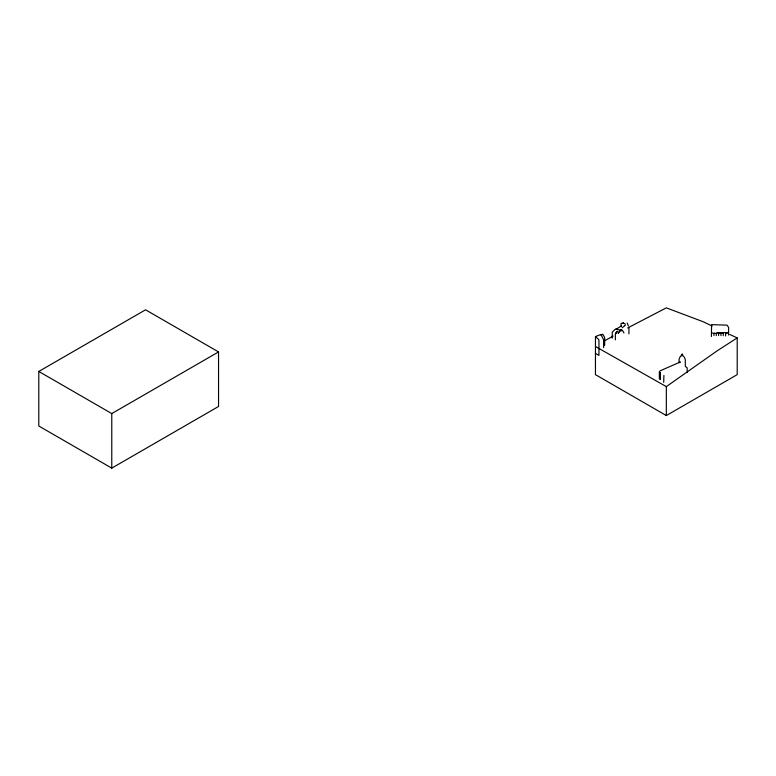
<?xml version="1.0" encoding="UTF-8"?>
<svg xmlns="http://www.w3.org/2000/svg" width="776" height="776" viewBox="0 0 776 776"><rect width="100%" height="100%" fill="white"/><g stroke="black" fill="none" stroke-linecap="round" stroke-linejoin="round"><path stroke-width="1.16" d="M681.59 355.03L682.201 353.866L682.783 355.136M712.242 333.059L713.91 333.467M714.57 333.137L716.248 333.544M723.911 332.487L725.579 332.894M615.834 333.35L616.328 332.691M615.969 333.137L617.521 331.187L615.397 333.748L615.358 339.869M620.519 330.139L618.181 333.273L620.509 329.79L622.517 330.45L623.972 332.972M622.148 327.802L624.515 325.871M624.787 325.648L625.398 325.154M729.789 334.466L737.2 337.909L737.2 374.643L666.332 415.558L595.454 374.643L595.454 336.706L595.949 336.357L600.876 334.475L603.592 339.626L603.592 347.658M666.332 415.558L666.332 386.623L717.024 350.917L737.2 337.909M621.314 325.969L615.969 329.373M38.8 371.452L145.568 309.808L218.541 351.935L218.541 406.488L111.773 468.132L38.8 426.005L38.8 371.452L111.773 413.579L218.541 351.935M604.232 340.974L613.118 336.076M627.697 327.947L666.332 307.868L702.736 321.565L712.106 325.969M680.251 356.514L679.058 359.269L679.058 362.741L680.368 361.955L660.24 370.773L659.348 371.782L659.348 378.601M663.917 375.429L663.684 382.345M623.467 322.932L621.072 323.495L621.072 326.541M727.946 332.613L726.21 332.914L727.917 332.962M718.576 333.137L716.908 332.729L718.615 332.788L718.576 335.552M720.914 333.214L719.245 332.807L720.952 332.865L720.914 335.62M723.242 333.292L721.573 332.885L723.28 332.943L723.242 335.698M616.037 328.908L620.267 330.285M623.041 322.952L625.32 324.038M666.332 386.623L595.454 346.494M595.454 353.39L598.946 355.408L598.946 340.48L598.694 339.471L595.454 336.706M615.698 329.528L615.281 329.228L612.235 332.176L612.235 338.19M684.316 356.999L685.315 359.841L685.315 366.379L687.167 367.853L687.167 372.393M627.163 323.02L628.424 325.92M600.876 334.475L601.128 335.193L602.845 334.204L604.649 337.463L604.649 345.504M728.606 335.048L728.606 327.394L727.063 325.144L711.582 324.63L711.408 336.512M725.618 332.535L725.579 335.959M716.277 333.195L716.248 335.63M713.949 333.117L713.91 335.552M683.443 356.659L682.279 354.739L681.153 355.301L680.93 356.426M660.24 379.309L660.24 372.499L659.998 379.406M628.929 327.909L628.929 333.923M621.557 329.945L621.557 330.915M620.383 329.945L620.383 330.915M111.773 413.579L111.773 468.132"/></g></svg>
